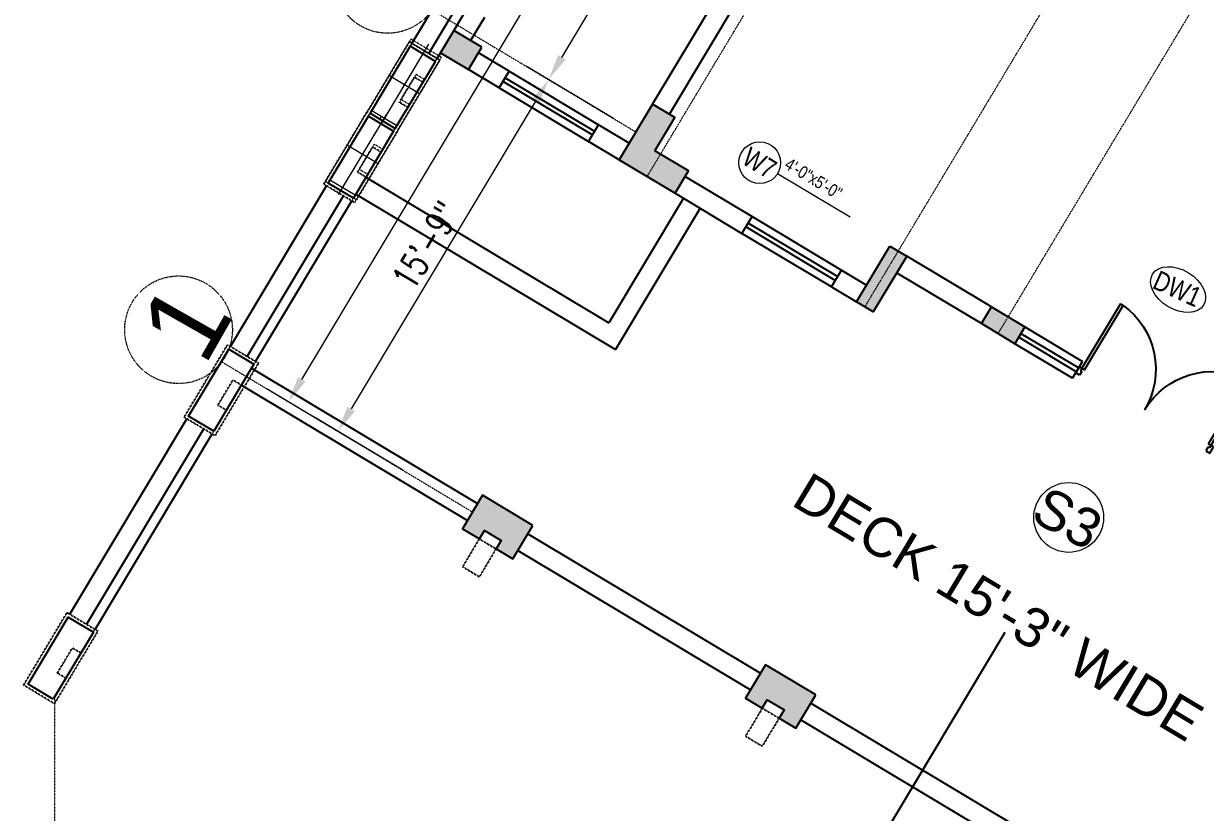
# Model space of a CAD drawing. Header units: inches. Extents: x -110725 to 51121, y 8404 to 44825.
# Drawn here: x 41958 to 42502, y 23441 to 23805 of the extents above; entities that cross this region are included whole.
import ezdxf

# ---------------------------------------------------------------- set-up
doc = ezdxf.new("R2010")
doc.units = ezdxf.units.IN
doc.header["$LTSCALE"] = 0.1
doc.header["$MEASUREMENT"] = 0
for name, pattern in [('CENTER', [2, 1.25, -0.25, 0.25, -0.25]), ('DASHED', [0.75, 0.5, -0.25]), ('DASHED2', [0.375, 0.25, -0.125])]:
    doc.linetypes.add(name, pattern=pattern)
doc.layers.get('0').update_dxf_attribs({"color": 1, "lineweight": 0})
doc.layers.get('Defpoints').update_dxf_attribs({"lineweight": 0})
for name, color, linetype in [('COL', 6, 'Continuous'), ('Column Hatch', 7, 'Continuous'), ('GF', 1, 'Continuous'), ('GFW', 5, 'Continuous')]:
    doc.layers.add(name, color=color, linetype=linetype)
for name, color, linetype, lineweight in [('Col.', 4, 'Continuous', 0), ('dim', 252, 'Continuous', 0), ('DOOR', 32, 'Continuous', 0), ('GRID', 8, 'CENTER', 0), ('TEXT', 3, 'Continuous', 0), ('WIN', 160, 'Continuous', 0)]:
    doc.layers.add(name, color=color, linetype=linetype, lineweight=lineweight)
doc.styles.add('as', font='arial.ttf')
doc.styles.add('ATIF', font='arial.ttf')
doc.styles.add('ROMANS', font='arial.ttf', dxfattribs={"width": 0.8, "height": 15})
doc.styles.add('WORKING', font='romans.shx', dxfattribs={"width": 0.75})
doc.dimstyles.new('1-8', dxfattribs={"dimtxt": 6, "dimasz": 6, "dimexe": 3, "dimexo": 1, "dimgap": 2, "dimtad": 1, "dimdec": 1, "dimzin": 3, "dimdsep": 46, "dimlunit": 4, "dimtxsty": 'WORKING', "dimcen": 2, "dimdle": 3, "dimadec": 0, "dimazin": 0, "dimtfac": 0.75, "dimtdec": 1, "dimtofl": 0, "dimtmove": 1, "dimatfit": 0, "dimfxl": 4, "dimtolj": 1, "dimtzin": 0, "dimlwd": -1, "dimlwe": -1, "dimarcsym": 1})

# ---------------------------------------------------------------- blocks, each defined once
blk = doc.blocks.new('ADF')
at = {"layer": 'Col.', "linetype": 'Continuous'}
blk.add_lwpolyline([(-24079.18, 38156.3), (-24090.77, 38163.23), (-24072.27, 38194.12), (-24060.69, 38187.18)], close=True, dxfattribs=at)
at = {"layer": 'dim', "linetype": 'Continuous'}
for p, q in [((-24086.82, 38156.68), (-24064.63, 38193.74)), ((-24082.67, 38179.37), (-24068.78, 38171.04))]:
    blk.add_line(p, q, dxfattribs=at)
blk = doc.blocks.new('1414')
at = {"lineweight": -3}
for p, q in [((0, 0), (0, -27.81)), ((1.09, -27.81), (1.09, 0)), ((54.59, -27.81), (54.59, 0)), ((55.69, 0), (55.69, -27.81)), ((-1.09, -30.53), (-1.09, -27.8)), ((-1.09, -27.8), (0, -27.8)), ((0.55, -30.53), (-1.09, -30.53)), ((0, -27.8), (0, -28.89)), ((0, -27.81), (1.09, -27.81)), ((0, -28.89), (0.55, -28.89)), ((0.55, -28.89), (0.55, -30.53)), ((55.69, -27.81), (54.59, -27.81)), ((55.14, -28.89), (55.14, -30.53)), ((55.69, -28.89), (55.14, -28.89)), ((55.14, -30.53), (56.78, -30.53)), ((55.69, -27.8), (55.69, -28.89)), ((56.78, -27.8), (55.69, -27.8)), ((56.78, -30.53), (56.78, -27.8))]:
    blk.add_line(p, q, dxfattribs=at)
for points in [[(0, 0), (1.09, 0)], [(55.69, 0), (54.59, 0)]]:
    blk.add_lwpolyline(points, dxfattribs=at)
for centre, start, end in [((-1.41, -29.15), 0, 85.0896), ((57.1, -29.15), 94.9104, 180)]:
    blk.add_arc(centre, 29.25, start, end, dxfattribs=at)
blk = doc.blocks.new('*D3279')
at = {"layer": 'Defpoints', "color": 0, "transparency": 16777216}
for p in [(42283.48, 23918.52), (42323.74, 23894.4), (42239.99, 23754.57)]:
    blk.add_point(p, dxfattribs=at)
at = {"layer": 'dim', "color": 0, "transparency": 16777216}
for p, q in [((42313.45, 23900.57), (42273.18, 23924.69)), ((42205.89, 23788.98), (42277.31, 23908.23)), ((42229.7, 23760.74), (42189.43, 23784.85))]:
    blk.add_line(p, q, dxfattribs=at)
for points in [[(42275.6, 23909.25), (42279.03, 23907.2), (42283.48, 23918.52)], [(42204.18, 23790.01), (42207.61, 23787.96), (42199.73, 23778.69)]]:
    blk.add_solid(points, dxfattribs=at)
at = {"layer": 'dim', "color": 0, "transparency": 16777216, "insert": (42233.76, 23853.3), "char_height": 12, "attachment_point": 5, "rotation": 59.0806, "style": 'WORKING'}
blk.add_mtext('\\A1;13\'-7"', dxfattribs=at)
blk = doc.blocks.new('*D3280')
at = {"layer": 'Defpoints', "color": 0, "transparency": 16777216}
for p in [(42239.99, 23754.57), (42102.62, 23616.55), (42142.88, 23592.44)]:
    blk.add_point(p, dxfattribs=at)
at = {"layer": 'dim', "color": 0, "transparency": 16777216}
for p, q in [((42229.7, 23760.74), (42189.43, 23784.85)), ((42193.56, 23768.39), (42108.78, 23626.85)), ((42132.58, 23598.6), (42092.32, 23622.72))]:
    blk.add_line(p, q, dxfattribs=at)
for points in [[(42191.85, 23769.42), (42195.28, 23767.37), (42199.73, 23778.69)], [(42107.07, 23627.87), (42110.5, 23625.82), (42102.62, 23616.55)]]:
    blk.add_solid(points, dxfattribs=at)
at = {"layer": 'dim', "color": 0, "transparency": 16777216, "insert": (42143.33, 23702.32), "char_height": 12, "attachment_point": 5, "rotation": 59.0806, "style": 'WORKING'}
blk.add_mtext('\\A1;15\'-9"', dxfattribs=at)
blk = doc.blocks.new('*D3281')
at = {"layer": 'Defpoints', "color": 0, "transparency": 16777216}
for p in [(42480.66, 24299.33), (42520.92, 24275.21), (42120.13, 23606.06)]:
    blk.add_point(p, dxfattribs=at)
at = {"layer": 'dim', "color": 0, "transparency": 16777216}
for p, q in [((42510.62, 24281.38), (42470.36, 24305.49)), ((42086.04, 23640.47), (42474.49, 24289.03)), ((42109.84, 23612.23), (42069.57, 23636.34))]:
    blk.add_line(p, q, dxfattribs=at)
for points in [[(42472.77, 24290.06), (42476.2, 24288), (42480.66, 24299.33)], [(42084.32, 23641.5), (42087.75, 23639.44), (42079.87, 23630.18)]]:
    blk.add_solid(points, dxfattribs=at)
at = {"layer": 'dim', "color": 0, "transparency": 16777216, "insert": (42272.42, 23969.45), "char_height": 12, "attachment_point": 5, "rotation": 59.0806, "style": 'WORKING'}
blk.add_mtext('\\A1;65\'-0"', dxfattribs=at)

msp = doc.modelspace()

# ---------------------------------------------------------------- hatches: boundary and pattern name
at = {"layer": 'Column Hatch'}
for points in [[(42168.9582, 23793.61716), (42156.08983, 23801.32463), (42149.92385, 23791.02994), (42162.79222, 23783.32247)], [(42192.52966, 23573.1887), (42169.36675, 23587.0624), (42160.11762, 23571.62046), (42167.83859, 23566.99589), (42170.15087, 23570.85638), (42177.87184, 23566.23181), (42175.55956, 23562.37132), (42183.28053, 23557.74676)], [(42299.75706, 23508.96344), (42290.50793, 23493.5215), (42298.2289, 23488.89694), (42298.22896, 23488.89704), (42300.54118, 23492.75742), (42308.26215, 23488.13285), (42305.94987, 23484.27237), (42313.67084, 23479.6478), (42322.91997, 23495.08974)]]:
    msp.add_hatch(color=256, dxfattribs=at).paths.add_polyline_path(points)
h = msp.add_hatch(color=256, dxfattribs=at)
h.dxf.hatch_style = 1
h.paths.add_polyline_path([(42247.69945, 23767.44401), (42257.99884, 23761.27522), (42248.75056, 23745.83433), (42264.19308, 23736.58508), (42258.02331, 23726.28404), (42232.28139, 23741.7021)])
h = msp.add_hatch(color=256, dxfattribs=at)
h.dxf.hatch_style = 1
h.paths.add_polyline_path([(42357.05625, 23701.94152), (42364.77722, 23697.31696), (42349.362, 23671.58039), (42341.64103, 23676.20496)])
h = msp.add_hatch(color=256, dxfattribs=at)
h.dxf.hatch_style = 1
h.paths.add_polyline_path([(42403.815, 23673.93575), (42419.26222, 23664.68367), (42414.63773, 23656.96265), (42399.19051, 23666.21473)])

# ---------------------------------------------------------------- linework, layer by layer
at = {"layer": 'COL'}
for points in [[(42168.9582, 23793.61716), (42156.08983, 23801.32463), (42149.92385, 23791.02994), (42162.79222, 23783.32247)], [(42248.75056, 23745.83433), (42257.99884, 23761.27522), (42247.69945, 23767.44401), (42232.28139, 23741.7021), (42258.02331, 23726.28404), (42264.19308, 23736.58508)], [(42357.05625, 23701.94152), (42364.77722, 23697.31696), (42349.362, 23671.58039), (42341.64103, 23676.20496)], [(42192.52966, 23573.1887), (42169.36675, 23587.0624), (42160.11762, 23571.62046), (42167.83859, 23566.99589), (42170.15087, 23570.85638), (42177.87184, 23566.23181), (42175.55956, 23562.37132), (42183.28053, 23557.74676)], [(42322.91997, 23495.08974), (42299.75706, 23508.96344), (42290.50793, 23493.5215), (42298.2289, 23488.89694), (42300.54118, 23492.75742), (42308.26215, 23488.13285), (42305.94987, 23484.27237), (42313.67084, 23479.6478)]]:
    msp.add_lwpolyline(points, close=True, dxfattribs=at)
at = {"layer": 'COL', "linetype": 'Continuous'}
for points in [[(42147.5817, 23787.11949), (42136.00017, 23794.05621), (42117.50223, 23763.17214), (42129.08376, 23756.23541)], [(42109.81507, 23724.0645), (42098.23354, 23731.00122), (42116.73148, 23761.8853), (42128.31301, 23754.94857)], [(42403.815, 23673.93575), (42419.26222, 23664.68367), (42414.63773, 23656.96265), (42399.19051, 23666.21473)], [(42045.45765, 23616.61365), (42033.87612, 23623.55037), (42052.37406, 23654.43445), (42063.95559, 23647.49772)], [(41971.46589, 23493.07734), (41959.88436, 23500.01407), (41978.3823, 23530.89814), (41989.96383, 23523.96142)]]:
    msp.add_lwpolyline(points, close=True, dxfattribs=at)
at = {"layer": 'dim', "linetype": 'Continuous'}
msp.add_line((42122.01782, 23760.494), (42122.78857, 23761.78083), dxfattribs=at)
at = {"layer": 'GF'}
for p, q in [((42247.69945, 23767.44401), (42317.5762, 23884.10991)), ((42255.42047, 23762.81953), (42325.29729, 23879.48555)), ((42162.43354, 23811.91606), (42156.08983, 23801.32463)), ((42170.15456, 23807.29158), (42163.81085, 23796.70015)), ((42181.57191, 23782.56526), (42167.4167, 23791.04348)), ((42176.94742, 23774.84424), (42162.79222, 23783.32247)), ((42176.94742, 23774.84424), (42181.57535, 23782.571)), ((42218.12619, 23750.18032), (42222.75412, 23757.90708)), ((42236.90588, 23749.42312), (42222.75068, 23757.90134)), ((42232.28139, 23741.7021), (42218.12619, 23750.18032)), ((42232.26004, 23741.71869), (42232.26004, 23741.71869)), ((42262.65267, 23734.0191), (42293.51072, 23715.51947)), ((42258.03037, 23726.29677), (42288.88842, 23707.79714)), ((42288.88842, 23707.79714), (42293.51072, 23715.51947)), ((42330.07418, 23683.14488), (42334.69647, 23690.86721)), ((42334.69647, 23690.86721), (42346.28957, 23683.95717)), ((42330.07418, 23683.14488), (42341.66728, 23676.23484)), ((42312.2714, 23360.01679), (42410.11235, 23523.89414))]:
    msp.add_line(p, q, dxfattribs=at)
at = {"layer": 'GF', "linetype": 'Continuous'}
for p, q in [((42403.815, 23673.93575), (42364.77738, 23697.31723)), ((42399.19051, 23666.21473), (42360.15282, 23689.59626))]:
    msp.add_line(p, q, dxfattribs=at)
at = {"layer": 'GFW', "linetype": 'Continuous'}
for p, q in [((42136.77092, 23795.34305), (42181.0889, 23869.33615)), ((42144.49194, 23790.71857), (42188.80992, 23864.71167)), ((42148.35245, 23788.40632), (42192.67043, 23862.39942)), ((42053.14481, 23655.72129), (42097.46279, 23729.71439)), ((42060.86583, 23651.0968), (42105.18381, 23725.0899)), ((42064.72634, 23648.78456), (42109.04432, 23722.77766)), ((41979.15305, 23532.18498), (42033.10537, 23622.26354)), ((41986.87407, 23527.5605), (42040.82639, 23617.63905)), ((41990.73458, 23525.24825), (42044.6869, 23615.32681))]:
    msp.add_line(p, q, dxfattribs=at)
at = {"layer": 'GFW', "linetype": 'DASHED2'}
for p, q in [((42131.00385, 23768.19893), (42137.94058, 23779.78045)), ((42141.80109, 23777.46821), (42137.94058, 23779.78045)), ((42134.86436, 23765.88668), (42131.00385, 23768.19893)), ((42111.73517, 23736.02801), (42118.67189, 23747.60954)), ((42122.5324, 23745.2973), (42118.67189, 23747.60954)), ((42115.59568, 23733.71577), (42111.73517, 23736.02801)), ((42047.37775, 23628.57716), (42054.31448, 23640.15869)), ((42058.17499, 23637.84645), (42054.31448, 23640.15869)), ((42051.23826, 23626.26492), (42047.37775, 23628.57716)), ((41973.38599, 23505.04086), (41980.32271, 23516.62238)), ((41984.18322, 23514.31014), (41980.32271, 23516.62238)), ((41977.2465, 23502.72861), (41973.38599, 23505.04086))]:
    msp.add_line(p, q, dxfattribs=at)
at = {"layer": 'GFW'}
for p, q in [((42178.74816, 23777.85402), (42219.91938, 23753.17751)), ((42179.77635, 23779.56949), (42220.94757, 23754.89297)), ((42181.57853, 23782.57841), (42222.74976, 23757.90189)), ((42176.95405, 23774.85739), (42218.12527, 23750.18087)), ((42332.89891, 23687.86409), (42291.71316, 23712.51634)), ((42293.51072, 23715.51947), (42334.69647, 23690.86721)), ((42330.07418, 23683.14488), (42288.88842, 23707.79714)), ((42331.87174, 23686.14801), (42290.68598, 23710.80027)), ((42419.26239, 23664.68395), (42445.84786, 23648.76027)), ((42416.43631, 23659.96555), (42443.02174, 23644.0419)), ((42417.46397, 23661.68133), (42444.04942, 23645.75767)), ((42441.22329, 23641.0393), (42414.6379, 23656.96293)), ((42441.22329, 23641.0393), (42445.84786, 23648.76027))]:
    msp.add_line(p, q, dxfattribs=at)
at = {"layer": 'GFW', "color": 2}
for p, q in [((42115.56162, 23733.6565), (42227.50256, 23666.60809)), ((42110.93697, 23725.93559), (42230.59896, 23654.26255)), ((42261.87375, 23723.99263), (42227.50256, 23666.60809)), ((42269.59287, 23719.36497), (42230.59896, 23654.26255)), ((42062.83443, 23645.62584), (42167.05447, 23583.20191)), ((42058.20995, 23637.90482), (42162.4299, 23575.48094)), ((42190.21737, 23569.3282), (42297.44478, 23505.10296)), ((42185.5928, 23561.60723), (42292.82021, 23497.38199)), ((42320.60768, 23491.22925), (42427.83509, 23427.00401)), ((42315.98311, 23483.50828), (42423.21052, 23419.28304))]:
    msp.add_line(p, q, dxfattribs=at)
at = {"layer": 'GFW', "linetype": 'DASHED'}
for p, q in [((42167.83859, 23566.99589), (42160.13098, 23554.12761)), ((42167.83859, 23566.99589), (42175.55956, 23562.37132)), ((42175.55956, 23562.37132), (42167.85195, 23549.50304)), ((42160.13098, 23554.12761), (42167.85195, 23549.50304)), ((42298.22896, 23488.89704), (42290.52134, 23476.02875)), ((42298.22896, 23488.89704), (42305.94993, 23484.27247)), ((42305.94993, 23484.27247), (42298.24231, 23471.40419)), ((42290.52134, 23476.02875), (42298.24231, 23471.40419))]:
    msp.add_line(p, q, dxfattribs=at)
at = {"layer": 'GFW', "linetype": 'DASHED2'}
for points in [[(42129.59985, 23754.17783), (42149.63928, 23787.63558), (42135.48408, 23796.1138), (42115.44464, 23762.65605)], [(42130.37059, 23755.46466), (42110.33116, 23722.00691), (42096.17596, 23730.48514), (42116.21539, 23763.94288)]]:
    msp.add_lwpolyline(points, dxfattribs=at)
for points in [[(42045.97374, 23614.55606), (42031.81854, 23623.03428), (42051.85797, 23656.49203), (42066.01318, 23648.01381)], [(41971.98198, 23491.01976), (41957.82678, 23499.49798), (41977.86621, 23532.95573), (41992.02141, 23524.4775)]]:
    msp.add_lwpolyline(points, close=True, dxfattribs=at)
at = {"layer": 'GRID'}
for p, q in [((42245.15235, 23733.99307), (42658.74072, 24424.51831)), ((42345.50151, 23673.89267), (42759.08988, 24364.41792)), ((42406.91412, 23661.58869), (42809.71137, 24334.09713)), ((42146.05135, 23810.83762), (42239.99042, 23754.57306)), ((42049.13308, 23648.58521), (42164.74219, 23579.34143))]:
    msp.add_line(p, q, dxfattribs=at)
for centre in [(42125.6088, 23824.89769), (42029.21826, 23663.38331)]:
    msp.add_circle(centre, 24.81095, dxfattribs=at)
at = {"layer": 'TEXT', "linetype": 'Continuous'}
msp.add_line((42305.31269, 23735.4433), (42338.68116, 23715.3935), dxfattribs=at)
msp.add_circle((42297.06871, 23740.39679), 9.61771, dxfattribs=at)
at = {"layer": 'TEXT'}
msp.add_circle((42439.44634, 23576.82403), 16.08225, dxfattribs=at)
at = {"layer": 'TEXT', "linetype": 'Continuous'}
msp.add_ellipse((42489.87859, 23681.8791), major_axis=(-11.75024, 7.17259), ratio=0.662206312, dxfattribs=at)
at = {"layer": 'WIN', "linetype": 'DASHED2'}
for p, q in [((42131.78627, 23769.50524), (42138.72299, 23781.08677)), ((42142.5835, 23778.77452), (42138.72299, 23781.08677)), ((42135.64678, 23767.19299), (42131.78627, 23769.50524)), ((42112.51758, 23737.33432), (42119.45431, 23748.91585)), ((42123.31482, 23746.60361), (42119.45431, 23748.91585)), ((42116.37809, 23735.02208), (42112.51758, 23737.33432))]:
    msp.add_line(p, q, dxfattribs=at)
at = {"layer": 'WIN', "linetype": 'DASHED2', "elevation": 27.16259}
for points in [[(41972.23664, 23379.35539), (41972.23664, 23494.36418), (42466.70276, 24319.92255), (42290.99684, 24425.16117)], [(42130.38226, 23755.48414), (42150.42169, 23788.94189), (42136.26649, 23797.42011), (42116.22706, 23763.96236)], [(42131.15301, 23756.77097), (42111.11357, 23723.31322), (42096.95837, 23731.79145), (42116.9978, 23765.2492)]]:
    msp.add_lwpolyline(points, dxfattribs=at)

# ---------------------------------------------------------------- block references
at = {"layer": 'dim', "linetype": 'Continuous', "xscale": -1, "rotation": 118.1612101234021}
msp.add_blockref('ADF', (87152.10644, 20567.67618, 27.16259), dxfattribs=at)
at = {"layer": 'dim', "linetype": 'Continuous'}
msp.add_blockref('ADF', (66189.78139, -14430.92559, 27.16259), dxfattribs=at)
at = {"layer": 'DOOR', "xscale": -1.244066283162314, "yscale": 1.244066283147049, "zscale": 1.244066283158624, "rotation": 329.0814118115636}
msp.add_blockref('1414', (42522.77984, 23639.73107), dxfattribs=at)

# ---------------------------------------------------------------- texts
at = {"layer": 'TEXT', "linetype": 'Continuous', "style": 'ROMANS', "width": 0.8}
for s, height, rotation, p in [('W7', 9, 329, (42288.21932, 23740.31709)), ('4\'-0"x5\'-0"', 5.76, 329, (42308.01223, 23738.08029)), ('DW1', 9, 335.8291767, (42477.50176, 23682.77628))]:
    msp.add_text(s, height=height, rotation=rotation, dxfattribs=at).set_placement(p)
at = {"layer": 'TEXT', "style": 'as'}
msp.add_text('DECK 15\'-3" WIDE ', height=18, rotation=329, dxfattribs=at).set_placement((42310.94102, 23582.86395))
at = {"layer": 'TEXT', "attachment_point": 1, "style": 'ATIF'}
for s, width, insert, char_height, rotation in [('1', 30.9854961, (42009.8529, 23663.82023), 36, 60.3607075), ('\\pxqc;S3', 40.4611724, (42425.49594, 23594.10517), 18, 331.4754987)]:
    msp.add_mtext_dynamic_manual_height_columns(s, width=width, gutter_width=15, heights=[0], dxfattribs=dict(at, insert=insert, char_height=char_height, rotation=rotation))

# ---------------------------------------------------------------- dimensions: what is measured, and where the dimension line sits
at = {"layer": 'dim'}
for p1, p2, distance, picture, middle in [((42120.13188, 23606.06066), (42520.91789, 24275.21116), 46.93232, '*D3281', (42272.41849, 23969.44911)), ((42239.99042, 23754.57306), (42323.7421, 23894.40472), 46.93235, '*D3279', (42233.75982, 23853.30207)), ((42239.99042, 23754.57306), (42142.87902, 23592.43631), -46.93235, '*D3280', (42143.32831, 23702.3179))]:
    dim = msp.add_aligned_dim(p1=p1, p2=p2, distance=distance, dimstyle='1-8', override={"dimtxt": 12, "dimasz": 12, "dimexe": 12, "dimexo": 12, "dimtmove": 1, "dimfxl": 4}, dxfattribs=at)
    dim.commit()
    dim.dimension.update_dxf_attribs({"geometry": picture, "text_midpoint": middle})

doc.saveas('drawing.dxf')
